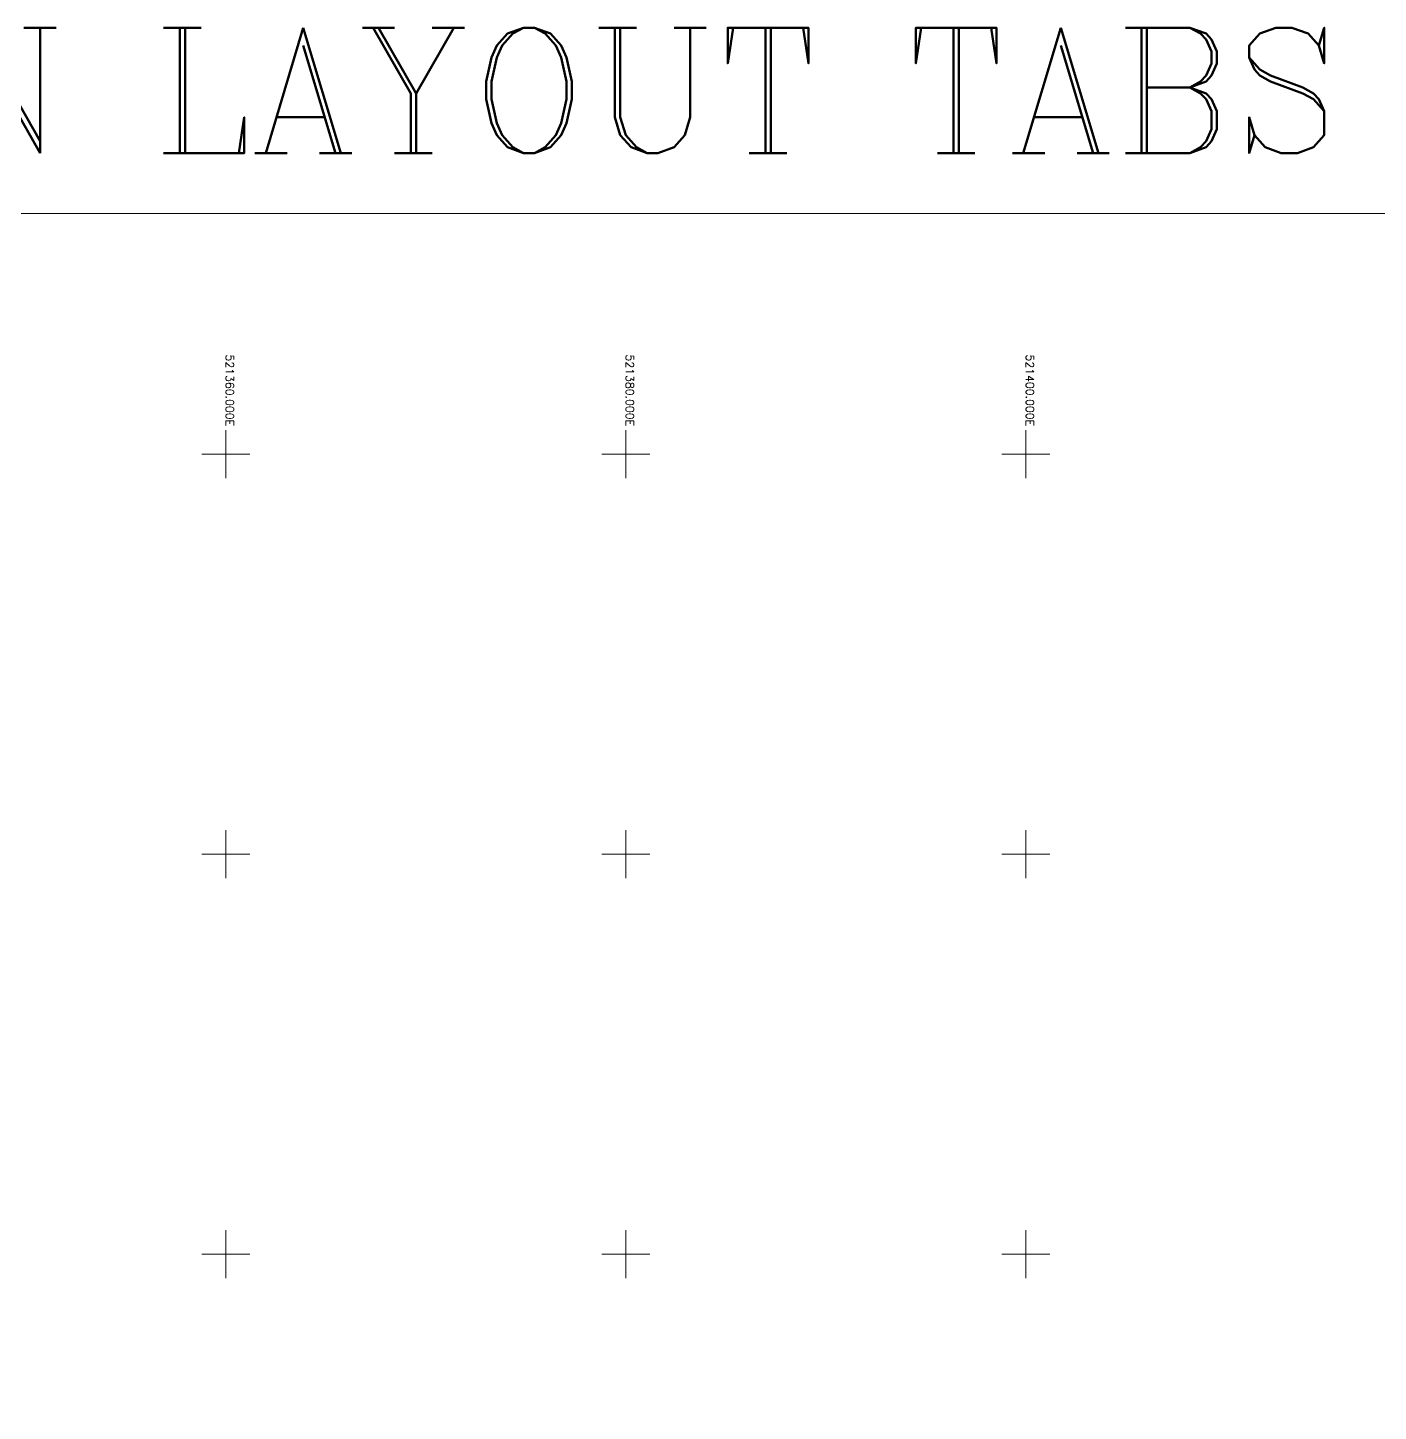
# Model space of a CAD drawing. Extents: x 521064 to 521635, y 174590 to 175241.
# Drawn here: x 521350.1 to 521417.6, y 175172.1 to 175241.3 of the extents above; entities that cross this region are included whole.
import ezdxf
from ezdxf.enums import TextEntityAlignment as Align

# ---------------------------------------------------------------- set-up
doc = ezdxf.new("R2010")
doc.units = 0
for name, color, linetype, lineweight in [('I031G_SURVEY-GRID', 7, 'CONTINUOUS', 18), ('I031T_SURVEY-GRID-TXT', 7, 'CONTINUOUS', 13), ('I901G_TITLE-SHEET', 7, 'CONTINUOUS', 18), ('I910T_TXT-GEN-L', 160, 'CONTINUOUS', 18)]:
    doc.layers.add(name, color=color, linetype=linetype, lineweight=lineweight)
doc.styles.add('COMPLEX', font='complex.shx')
doc.styles.add('MONOTXT', font='simplex.shx')

msp = doc.modelspace()

# ---------------------------------------------------------------- linework, layer by layer
at = {"layer": 'I031G_SURVEY-GRID'}
for p, q in [((521360, 175221.2), (521360, 175218.8)), ((521380, 175221.2), (521380, 175218.8)), ((521400, 175221.2), (521400, 175218.8)), ((521358.8, 175220), (521361.2, 175220)), ((521378.8, 175220), (521381.2, 175220)), ((521398.8, 175220), (521401.2, 175220)), ((521360, 175201.2), (521360, 175198.8)), ((521380, 175201.2), (521380, 175198.8)), ((521400, 175201.2), (521400, 175198.8)), ((521358.8, 175200), (521361.2, 175200)), ((521378.8, 175200), (521381.2, 175200)), ((521398.8, 175200), (521401.2, 175200)), ((521360, 175181.2), (521360, 175178.8)), ((521380, 175181.2), (521380, 175178.8)), ((521400, 175181.2), (521400, 175178.8)), ((521358.8, 175180), (521361.2, 175180)), ((521378.8, 175180), (521381.2, 175180)), ((521398.8, 175180), (521401.2, 175180))]:
    msp.add_line(p, q, dxfattribs=at)
at = {"layer": 'I901G_TITLE-SHEET'}
msp.add_lwpolyline([(521533.61, 175067.828), (521325.01, 175067.828), (521325.01, 175232.028), (521533.61, 175232.028)], close=True, dxfattribs=at)

# ---------------------------------------------------------------- texts
at = {"layer": 'I031T_SURVEY-GRID-TXT', "style": 'MONOTXT'}
for s, p in [('521360.000E', (521360, 175221.4)), ('521380.000E', (521380, 175221.4)), ('521400.000E', (521400, 175221.4))]:
    msp.add_text(s, height=0.4, rotation=270, dxfattribs=at).set_placement(p, align=Align.RIGHT)
at = {"layer": 'I910T_TXT-GEN-L', "style": 'COMPLEX'}
msp.add_text('DRAWING SHEETS ARE IN LAYOUT TABS', height=6.26746, dxfattribs=at).set_placement((521240.585, 175235.054))

doc.saveas('drawing.dxf')
